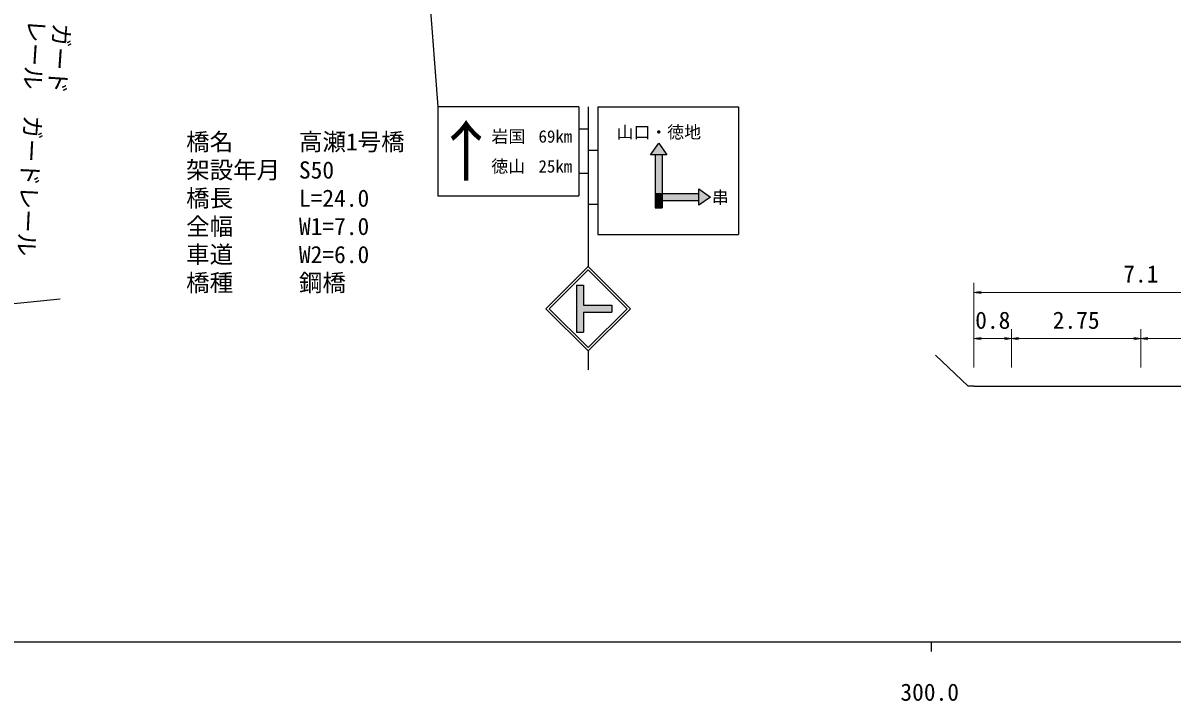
# Model space of a CAD drawing. Units: millimetres at full size, sheet at 1:1000, with parts at other scales. Extents: x 40000 to 680000, y 20000 to 380000.
# Drawn here: x 271369 to 393629, y 198715 to 270896 of the extents above; entities that cross this region are included whole.
import ezdxf
from ezdxf.enums import TextEntityAlignment as Align

# ---------------------------------------------------------------- set-up
doc = ezdxf.new("R2010")
doc.units = ezdxf.units.MM
doc.header["$LTSCALE"] = 1000
for name, color, linetype, lineweight in [('M-BGD', 7, 'Continuous', 25), ('M-BMK-OTRS', 5, 'Continuous', 25), ('M-STR-HTXT', 7, 'Continuous', 13), ('M-STR-STRC', 7, 'Continuous', 25), ('M-TTL-BAND', 7, 'Continuous', 25)]:
    doc.layers.add(name, color=color, linetype=linetype, lineweight=lineweight)
doc.styles.add('ＭＳ ゴシック', font='')
doc.styles.get('ＭＳ ゴシック').set_extended_font_data('MS Gothic')

# ---------------------------------------------------------------- blocks, each defined once
blk = doc.blocks.new('open_arrow')
at = {"color": 0, "linetype": 'Continuous', "lineweight": -2}
blk.add_lwpolyline([(7.5, 1.25), (0, 0), (7.5, -1.25)], dxfattribs=at)

msp = doc.modelspace()

# ---------------------------------------------------------------- hatches: boundary and pattern name
at = {"layer": 'M-STR-STRC'}
for points in [[(339017, 258117), (339892, 256867), (339392, 256867), (338642, 256867), (338142, 256867)], [(338642, 256867), (339392, 256867), (339392, 252742), (338642, 252742)], [(343267, 252742), (343267, 253242), (344517, 252367), (343267, 251492), (343267, 251992)], [(338642, 251992), (338642, 252742), (339392, 252742), (339392, 251992)], [(338642, 251992), (338642, 252742), (339392, 252742), (339392, 251992)], [(338642, 251217), (338642, 251992), (339392, 251992), (339392, 251217)], [(339392, 252742), (343267, 252742), (343267, 251992), (339392, 251992)], [(330266, 242982), (331016, 242982), (331016, 240857), (334016, 240857), (334016, 240107), (331016, 240107), (331016, 237982), (330266, 237982)]]:
    msp.add_hatch(color=256, dxfattribs=at).paths.add_polyline_path(points)

# ---------------------------------------------------------------- linework, layer by layer
at = {"layer": 'M-BGD'}
for points in [[(372557, 232230), (371953, 232232), (368452, 235537)], [(372557, 232230), (376557, 232230), (390307, 232230), (404057, 232230), (408057, 232230)]]:
    msp.add_lwpolyline(points, dxfattribs=at)
at = {"layer": 'M-BMK-OTRS'}
msp.add_line((275316, 241502), (208188, 234589), dxfattribs=at)
at = {"layer": 'M-STR-HTXT'}
for p, q in [((372557, 234230), (372557, 243216)), ((372557, 242216), (408057, 242216)), ((372557, 237291), (376557, 237291)), ((376557, 234230), (376557, 238291)), ((376557, 237291), (390307, 237291)), ((390307, 234230), (390307, 238291)), ((390307, 237291), (404057, 237291))]:
    msp.add_line(p, q, dxfattribs=at)
at = {"layer": 'M-STR-STRC'}
for p, q in [((312101, 307131), (315517, 261983)), ((330517, 261983), (315517, 261983)), ((315517, 261983), (315517, 252483)), ((330517, 261983), (330517, 252483)), ((331517, 261983), (331517, 250483)), ((331517, 261983), (331517, 244983)), ((332517, 261983), (347517, 261983)), ((332517, 261983), (332517, 248383)), ((347517, 261983), (347517, 248383)), ((331517, 259608), (330517, 259608)), ((338142, 256867), (339017, 258117)), ((339017, 258117), (339892, 256867)), ((331517, 257358), (332517, 257358)), ((339892, 256867), (338142, 256867)), ((338642, 256867), (338642, 251217)), ((339392, 256867), (339392, 251217)), ((331517, 254858), (330517, 254858)), ((343267, 251492), (343267, 253242)), ((343267, 253242), (344517, 252367)), ((315517, 252483), (330517, 252483)), ((338642, 252742), (343267, 252742)), ((338642, 251992), (343267, 251992)), ((344517, 252367), (343267, 251492)), ((331517, 251608), (332517, 251608)), ((338642, 251217), (339392, 251217)), ((332517, 248383), (347517, 248383)), ((327017, 240483), (331517, 244983)), ((327370, 240483), (331517, 244629)), ((336017, 240482), (331517, 244983)), ((335663, 240482), (331517, 244629)), ((330266, 242982), (330266, 237982)), ((330266, 242982), (331016, 242982)), ((331016, 242982), (331016, 240857)), ((331016, 240857), (334016, 240857)), ((334016, 240857), (334016, 240107)), ((327017, 240483), (331517, 235982)), ((327370, 240483), (331517, 236336)), ((331016, 240107), (334016, 240107)), ((331016, 240107), (331016, 237982)), ((331517, 236336), (335663, 240482)), ((331517, 235982), (336017, 240482)), ((330266, 237982), (331016, 237982)), ((331517, 235982), (331517, 233982))]:
    msp.add_line(p, q, dxfattribs=at)
at = {"layer": 'M-TTL-BAND'}
for p, q in [((40000, 205000), (579000, 205000)), ((368000, 205000), (368000, 204000))]:
    msp.add_line(p, q, dxfattribs=at)

# ---------------------------------------------------------------- block references
at = {"layer": 'M-STR-HTXT', "xscale": 100, "yscale": 100}
for p in [(372557, 242216), (372557, 237291), (376557, 237291), (390307, 237291)]:
    msp.add_blockref('open_arrow', p, dxfattribs=at)
at = {"layer": 'M-STR-HTXT', "xscale": 100, "yscale": 100, "rotation": 180}
for p in [(376557, 237291), (390307, 237291)]:
    msp.add_blockref('open_arrow', p, dxfattribs=at)

# ---------------------------------------------------------------- texts
at = {"layer": 'M-STR-HTXT', "style": 'ＭＳ ゴシック'}
for s, rotation, p in [('レール', 266.116, (271399, 271382)), ('ガード', 266.116, (274067, 270952)), ('ガードレール', 267.217, (270968, 261119))]:
    msp.add_text(s, height=1833, rotation=rotation, dxfattribs=at).set_placement(p, align=Align.BOTTOM_LEFT)
for s, p in [('橋名', (288730, 256780)), ('高瀬1号橋', (300730, 256780)), ('架設年月', (288730, 253780)), ('S50', (300730, 253780)), ('橋長', (288730, 250780)), ('L=24.0', (300730, 250780)), ('全幅', (288730, 247780)), ('W1=7.0', (300730, 247780)), ('車道', (288730, 244780)), ('W2=6.0', (300730, 244780)), ('橋種', (288730, 241780)), ('鋼橋', (300730, 241780))]:
    msp.add_text(s, height=1833, dxfattribs=at).set_placement(p, align=Align.BOTTOM_LEFT)
for s, p in [('7.1', (390307, 242716)), ('0.8', (374557, 237791)), ('2.75', (383432, 237791))]:
    msp.add_text(s, height=1833, dxfattribs=at).set_placement(p, align=Align.BOTTOM_CENTER)
at = {"layer": 'M-STR-STRC', "style": 'ＭＳ ゴシック'}
for s, height, p in [('↑', 5132, (318517, 257233)), ('岩国', 1320, (323017, 258816)), ('69km', 1320, (328017, 258816)), ('徳山', 1320, (322996, 255635)), ('25km', 1320, (328017, 255635))]:
    msp.add_text(s, height=height, dxfattribs=at).set_placement(p, align=Align.MIDDLE_CENTER)
msp.add_text('山口・徳地', height=1320, dxfattribs=at).set_placement((339017, 258217), align=Align.BOTTOM_CENTER)
msp.add_text('串', height=1320, dxfattribs=at).set_placement((344663, 252319), align=Align.MIDDLE_LEFT)
at = {"layer": 'M-TTL-BAND', "style": 'ＭＳ ゴシック'}
msp.add_text('300.0', height=1833, dxfattribs=at).set_placement((367844, 198195), align=Align.BOTTOM_CENTER)

doc.saveas('drawing.dxf')
